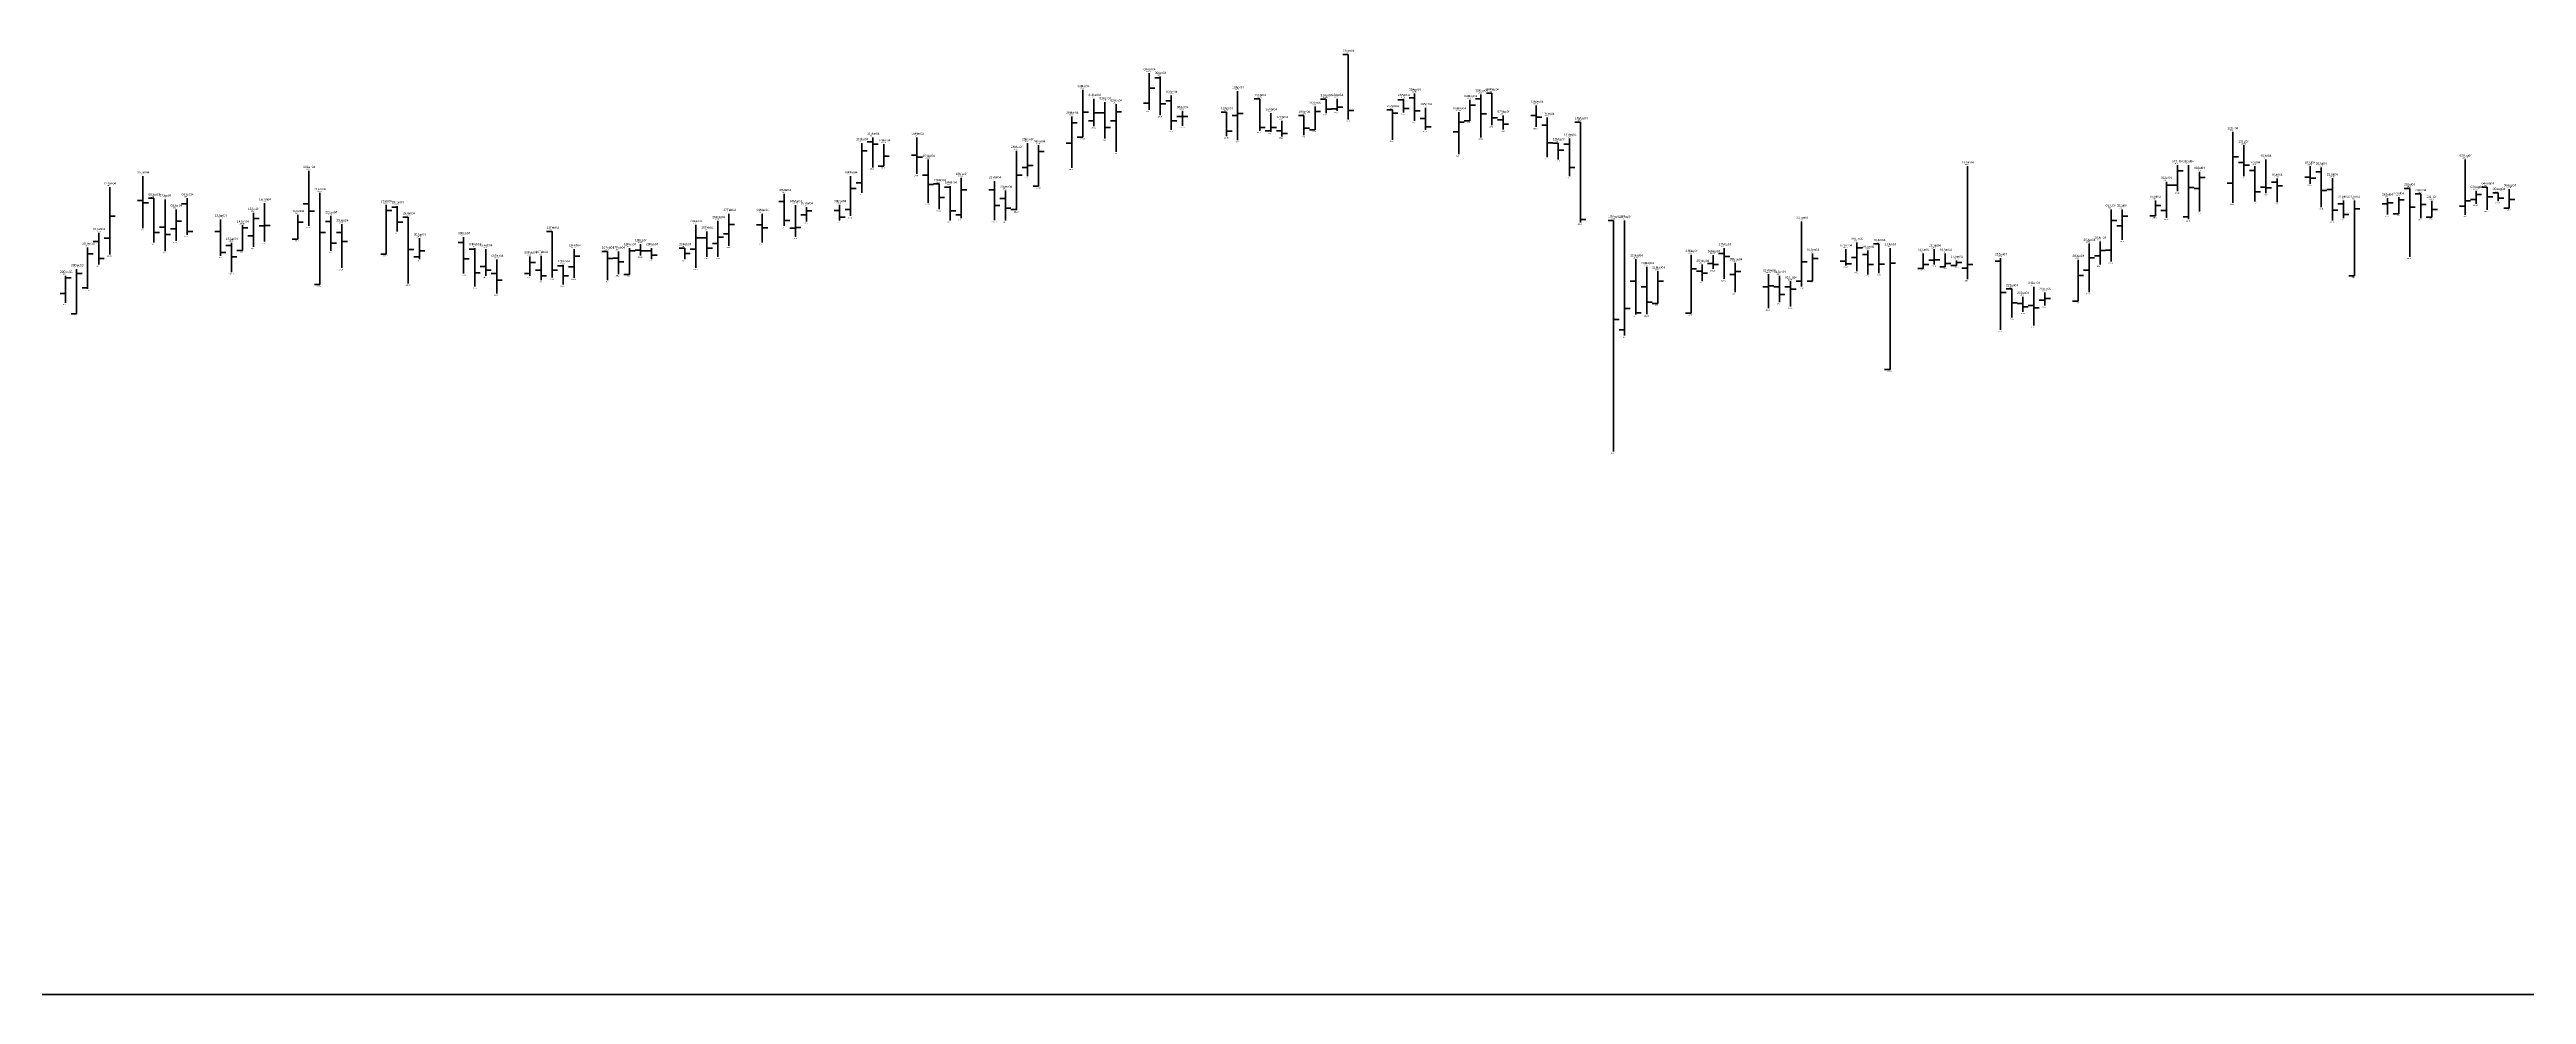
# Model space of a CAD drawing. Header units: inches. Extents: x 0 to 30000, y -20 to 2443.
# Drawn here: x 10809.6 to 11033.6, y 0 to 85.5 of the extents above; entities that cross this region are included whole.
import ezdxf

# ---------------------------------------------------------------- set-up
doc = ezdxf.new("R2010")
doc.units = ezdxf.units.IN
doc.header["$MEASUREMENT"] = 0
for name, color, linetype in [('axis', 7, 'Continuous'), ('DATE', 7, 'Continuous'), ('Graph', 7, 'Continuous'), ('Rate', 7, 'Continuous')]:
    doc.layers.add(name, color=color, linetype=linetype)
doc.styles.get("Standard").update_dxf_attribs({"font": 'arial.ttf'})

msp = doc.modelspace()

# ---------------------------------------------------------------- linework, layer by layer
at = {"layer": 'axis', "color": 7, "lineweight": 35}
msp.add_line((0, 0), (30000, 0), dxfattribs=at)
at = {"layer": 'Graph', "color": 3, "lineweight": 35}
for p, q in [((10909, 83.31), (10909, 80)), ((10903, 81.8), (10903, 77.52)), ((10904, 81), (10904, 78.51)), ((10909, 81.97), (10909.5, 81.97)), ((10917, 81.7), (10917, 77.25)), ((10926, 81), (10926, 79.9)), ((10938, 80.9), (10938, 79)), ((10902, 79.4), (10902, 74.75)), ((10902, 78.83), (10902.5, 78.83)), ((10903, 79.8), (10903.5, 79.8)), ((10904, 79), (10903.5, 79)), ((10904, 79.715), (10904.5, 79.715)), ((10906, 79), (10905.5, 79)), ((10906, 80.5), (10906, 76.2)), ((10906, 79.825), (10906.5, 79.825)), ((10909, 80.595), (10908.5, 80.595)), ((10917, 79.5), (10916.5, 79.5)), ((10917, 79.67), (10917.5, 79.67)), ((10920, 79.7), (10920, 78)), ((10924, 80.3), (10924, 78.2)), ((10924, 79.84), (10924.5, 79.84)), ((10926, 80.1), (10925.5, 80.1)), ((10926, 80.23), (10926.5, 80.23)), ((10937, 79.79), (10937, 76)), ((10937, 78.9), (10937.5, 78.9)), ((10938, 79), (10937.5, 79)), ((10938, 80.415), (10938.5, 80.415)), ((10883, 77), (10883, 72.5)), ((10883, 76.285), (10883.5, 76.285)), ((10885, 76.89), (10885, 74.9)), ((10897, 76.3), (10897, 70.915)), ((10898, 77), (10898, 74)), ((10899, 76.8), (10899, 73.11)), ((10899, 76.245), (10899.5, 76.245)), ((10902, 76.99), (10901.5, 76.99)), ((10903, 77.52), (10902.5, 77.52)), ((10920, 78.105), (10919.5, 78.105)), ((10920, 78.39), (10920.5, 78.39)), ((10924, 78.2), (10923.5, 78.2)), ((10937, 78), (10936.5, 78)), ((11007, 78), (11007, 71.6)), ((10882, 74), (10882, 70.4)), ((10885, 74.9), (10884.5, 74.9)), ((10885, 75.8), (10885.5, 75.8)), ((10897, 74.09), (10897.5, 74.09)), ((10898, 74.8), (10897.5, 74.8)), ((10898, 74.965), (10898.5, 74.965)), ((10983, 74.9), (10983, 64.7)), ((11002, 75), (11002, 72.63)), ((11002, 74.47), (11002.5, 74.47)), ((11003, 75), (11003, 70.1)), ((11004, 74.4), (11004, 70.81)), ((11007, 75.745), (11007.5, 75.745)), ((11028, 75.52), (11028, 70.51)), ((10815, 73), (10815, 66.93)), ((10834, 72.49), (10834, 64.2)), ((10882, 72.875), (10882.5, 72.875)), ((10883, 73.4), (10882.5, 73.4)), ((10892, 73.865), (10892, 70.2)), ((10892, 72.765), (10892.5, 72.765)), ((10899, 73.11), (10898.5, 73.11)), ((11000, 71.8), (11000, 70.4)), ((11001, 73.5), (11001, 70.23)), ((11001, 73.185), (11001.5, 73.185)), ((11002, 73.2), (11001.5, 73.2)), ((11003, 72.99), (11003.5, 72.99)), ((11004, 72.9), (11003.5, 72.9)), ((11004, 73.875), (11004.5, 73.875)), ((11007, 73.375), (11006.5, 73.375)), ((11018, 71.8), (11018, 65)), ((11021, 72), (11021, 70.55)), ((11022, 72.1), (11022, 70.6)), ((11022, 71.865), (11022.5, 71.865)), ((11025, 71.78), (11025, 70.3)), ((11028, 71.76), (11028.5, 71.76)), ((11029, 71.88), (11028.5, 71.88)), ((11029, 72.685), (11029, 71.51)), ((11029, 72.355), (11029.5, 72.355)), ((11032, 72.84), (11032, 71.1)), ((11032, 71.895), (11032.5, 71.895)), ((10815, 70.38), (10815.5, 70.38)), ((10821, 71), (10821, 68.15)), ((10821, 69.945), (10821.5, 69.945)), ((10827, 69.56), (10827, 67.285)), ((10828, 70.7), (10828, 67.6)), ((10828, 70.175), (10828.5, 70.175)), ((10829, 69.5), (10828.5, 69.5)), ((10829, 71.56), (10829, 68.1)), ((10829, 69.55), (10829.5, 69.55)), ((10832, 70.5), (10832, 68.3)), ((10832, 69.855), (10832.5, 69.855)), ((10840, 71.4), (10840, 66.95)), ((10840, 70.885), (10840.5, 70.885)), ((10868, 69.6), (10868, 65.715)), ((10870, 69.95), (10870, 66.71)), ((10871, 70.6), (10871, 67.7)), ((10871, 69.635), (10871.5, 69.635)), ((10877, 71.39), (10877, 68.505)), ((10878, 70.49), (10877.5, 70.49)), ((10878, 71.2), (10878, 69.9)), ((10878, 70.865), (10878.5, 70.865)), ((10882, 70.99), (10881.5, 70.99)), ((10892, 70.5), (10891.5, 70.5)), ((10897, 70.98), (10896.5, 70.98)), ((10952, 70), (10952, 59.6)), ((10968, 69.9), (10968, 64.02)), ((10996, 71), (10996, 66.275)), ((10996, 69.985), (10996.5, 69.985)), ((10997, 69.5), (10996.5, 69.5)), ((10997, 71), (10997, 68.24)), ((10997, 70.375), (10997.5, 70.375)), ((11000, 70.4), (10999.5, 70.4)), ((11000, 71.355), (11000.5, 71.355)), ((11001, 70.9), (11000.5, 70.9)), ((11003, 70.31), (11002.5, 70.31)), ((11018, 71.055), (11018.5, 71.055)), ((11021, 71.49), (11020.5, 71.49)), ((11021, 71.575), (11021.5, 71.575)), ((11022, 70.6), (11021.5, 70.6)), ((11025, 70.3), (11024.5, 70.3)), ((11025, 70.995), (11025.5, 70.995)), ((11028, 71.3), (11027.5, 71.3)), ((11032, 71.1), (11031.5, 71.1)), ((10813, 67.55), (10813, 63.81)), ((10815, 68.4), (10814.5, 68.4)), ((10821, 69.25), (10820.5, 69.25)), ((10827, 67.285), (10826.5, 67.285)), ((10827, 69.32), (10827.5, 69.32)), ((10828, 68.61), (10827.5, 68.61)), ((10832, 68.3), (10831.5, 68.3)), ((10834, 68.905), (10834.5, 68.905)), ((10843, 68.38), (10843, 66.5)), ((10843, 67.245), (10843.5, 67.245)), ((10857, 67.4), (10857, 64.82)), ((10862, 67.5), (10862, 65.1)), ((10862, 67.25), (10862.5, 67.25)), ((10868, 67.4), (10867.5, 67.4)), ((10868, 68.43), (10868.5, 68.43)), ((10870, 67.9), (10869.5, 67.9)), ((10870, 68.5), (10870.5, 68.5)), ((10871, 68.8), (10870.5, 68.8)), ((10877, 69.31), (10876.5, 69.31)), ((10877, 69.35), (10877.5, 69.35)), ((10973, 68), (10973, 65.4)), ((10973, 67.52), (10973.5, 67.52)), ((10976, 67.5), (10976, 56.53)), ((10980, 67.39), (10980, 66.005)), ((10994, 67.9), (10994, 63.51)), ((10995, 68.1), (10995, 66)), ((10995, 67.29), (10995.5, 67.29)), ((10996, 67.3), (10995.5, 67.3)), ((10811, 65), (10811, 62.55)), ((10812, 65.6), (10812, 61.55)), ((10812, 65.185), (10812.5, 65.185)), ((10813, 66.975), (10813.5, 66.975)), ((10840, 66.95), (10839.5, 66.95)), ((10843, 66.7), (10842.5, 66.7)), ((10853, 65.2), (10852.5, 65.2)), ((10853, 66.75), (10853, 65)), ((10853, 66.185), (10853.5, 66.185)), ((10857, 65.8), (10856.5, 65.8)), ((10857, 66.78), (10857.5, 66.78)), ((10862, 65.1), (10861.5, 65.1)), ((10955, 65.4), (10955, 62.5)), ((10958, 66.9), (10958, 61.6)), ((10958, 65.62), (10958.5, 65.62)), ((10962, 65.115), (10961.5, 65.115)), ((10962, 66.15), (10962, 63.5)), ((10962, 65.395), (10962.5, 65.395)), ((10965, 65.14), (10965, 62.05)), ((10968, 66.265), (10968.5, 66.265)), ((10969, 67), (10969, 64.5)), ((10969, 66.565), (10969.5, 66.565)), ((10973, 66.66), (10972.5, 66.66)), ((10976, 66.145), (10976.5, 66.145)), ((10979, 65.645), (10978.5, 65.645)), ((10979, 67), (10979, 65.645)), ((10979, 66.015), (10979.5, 66.015)), ((10980, 66.4), (10979.5, 66.4)), ((10980, 66.43), (10980.5, 66.43)), ((10981, 65.805), (10980.5, 65.805)), ((10981, 67), (10981, 65.805)), ((10981, 66.1), (10981.5, 66.1)), ((10982, 65.915), (10981.5, 65.915)), ((10982, 66.375), (10982, 65.915)), ((10982, 66.18), (10982.5, 66.18)), ((10983, 65.68), (10982.5, 65.68)), ((10983, 66.025), (10983.5, 66.025)), ((10993, 66.45), (10993, 62.7)), ((10993, 65.01), (10993.5, 65.01)), ((10994, 65.5), (10993.5, 65.5)), ((10994, 66.625), (10994.5, 66.625)), ((10995, 66.8), (10994.5, 66.8)), ((11018, 65), (11017.5, 65)), ((10811, 63.38), (10810.5, 63.38)), ((10811, 64.82), (10811.5, 64.82)), ((10813, 63.9), (10812.5, 63.9)), ((10834, 64.2), (10833.5, 64.2)), ((10955, 64.515), (10955.5, 64.515)), ((10965, 64), (10964.5, 64)), ((10965, 64.075), (10965.5, 64.075)), ((10968, 64.5), (10967.5, 64.5)), ((10969, 64.5), (10968.5, 64.5)), ((10990, 62.8), (10989.5, 62.8)), ((10990, 63.48), (10990, 62.3)), ((10990, 62.925), (10990.5, 62.925)), ((10812, 61.55), (10811.5, 61.55)), ((10952, 62.02), (10952.5, 62.02)), ((10955, 62.5), (10954.5, 62.5)), ((10958, 61.6), (10957.5, 61.6)), ((10993, 62.7), (10992.5, 62.7)), ((10952, 60.1), (10951.5, 60.1)), ((10976, 56.53), (10975.5, 56.53))]:
    msp.add_line(p, q, dxfattribs=at)
at = {"layer": 'Graph', "color": 1, "lineweight": 35}
for p, q in [((10910, 82.9), (10909.5, 82.9)), ((10910, 83), (10910, 79.53)), ((10927, 85), (10926.5, 85)), ((10927, 85), (10927, 79.13)), ((10905, 80.7), (10905, 77.4)), ((10911, 80.8), (10910.5, 80.8)), ((10911, 81.295), (10911, 78.2)), ((10919, 80.99), (10918.5, 80.99)), ((10919, 80.99), (10919, 78.1)), ((10925, 80.975), (10924.5, 80.975)), ((10925, 80.975), (10925, 79.7)), ((10932, 80.9), (10931.5, 80.9)), ((10932, 80.995), (10932, 79.75)), ((10933, 81.09), (10932.5, 81.09)), ((10933, 81.49), (10933, 79)), ((10939, 81), (10938.5, 81)), ((10939, 81.4), (10939, 77.51)), ((10940, 81.5), (10939.5, 81.5)), ((10940, 81.5), (10940, 78.6)), ((10905, 79.715), (10904.5, 79.715)), ((10910, 80.535), (10910.5, 80.535)), ((10911, 79), (10911.5, 79)), ((10912, 79.4), (10911.5, 79.4)), ((10912, 79.9), (10912, 78.545)), ((10912, 79.395), (10912.5, 79.395)), ((10916, 79.78), (10915.5, 79.78)), ((10916, 79.8), (10916, 77.63)), ((10921, 79), (10921, 77.6)), ((10923, 79.49), (10922.5, 79.49)), ((10923, 79.49), (10923, 77.7)), ((10925, 80.065), (10925.5, 80.065)), ((10927, 79.955), (10927.5, 79.955)), ((10931, 80), (10930.5, 80)), ((10931, 80), (10931, 77.3)), ((10931, 79.71), (10931.5, 79.71)), ((10932, 80.11), (10932.5, 80.11)), ((10933, 79.92), (10933.5, 79.92)), ((10934, 79.21), (10933.5, 79.21)), ((10934, 80.18), (10934, 78.2)), ((10934, 78.46), (10934.5, 78.46)), ((10939, 79.63), (10939.5, 79.63)), ((10940, 79.29), (10940.5, 79.29)), ((10941, 79.1), (10940.5, 79.1)), ((10941, 79.5), (10941, 78.215)), ((10941, 78.71), (10941.5, 78.71)), ((10944, 79.5), (10943.5, 79.5)), ((10944, 80.39), (10944, 78.45)), ((10944, 79.33), (10944.5, 79.33)), ((10945, 78.6), (10944.5, 78.6)), ((10945, 79.3), (10945, 75.72)), ((10948, 78.9), (10947.5, 78.9)), ((10948, 78.9), (10948, 69.8)), ((10884, 77.1), (10883.5, 77.1)), ((10884, 77.5), (10884, 74.8)), ((10884, 76.885), (10884.5, 76.885)), ((10888, 77.5), (10888, 74.2)), ((10905, 78.4), (10905.5, 78.4)), ((10916, 78.06), (10916.5, 78.06)), ((10919, 78.395), (10919.5, 78.395)), ((10921, 78.1), (10920.5, 78.1)), ((10921, 77.87), (10921.5, 77.87)), ((10923, 78.355), (10923.5, 78.355)), ((10945, 77.005), (10945.5, 77.005)), ((10946, 77), (10945.5, 77)), ((10946, 77), (10946, 75.505)), ((10946, 76.345), (10946.5, 76.345)), ((10947, 76.9), (10946.5, 76.9)), ((10947, 77.4), (10947, 74)), ((11008, 76.79), (11008, 74)), ((10818, 74), (10818, 69.3)), ((10833, 74.49), (10833, 69.505)), ((10888, 75.9), (10887.5, 75.9)), ((10888, 75.73), (10888.5, 75.73)), ((10889, 74.1), (10888.5, 74.1)), ((10889, 75.495), (10889, 71.605)), ((10947, 74.775), (10947.5, 74.775)), ((11008, 75.245), (11007.5, 75.245)), ((11008, 75.01), (11008.5, 75.01)), ((11009, 74.52), (11008.5, 74.52)), ((11009, 74.9), (11009, 71.71)), ((11010, 75.5), (11010, 72.47)), ((11014, 74.895), (11014, 73.32)), ((11015, 74.4), (11014.5, 74.4)), ((11015, 74.795), (11015, 71.21)), ((10818, 71.8), (10817.5, 71.8)), ((10819, 72), (10818.5, 72)), ((10819, 72), (10819, 68)), ((10820, 71.9), (10820, 67.22)), ((10822, 72), (10822, 68.7)), ((10876, 71.7), (10875.5, 71.7)), ((10876, 72.4), (10876, 69.5)), ((10889, 73.255), (10889.5, 73.255)), ((10890, 73.3), (10889.5, 73.3)), ((10890, 73.3), (10890, 71.025)), ((10890, 72.07), (10890.5, 72.07)), ((10891, 73), (10890.5, 73)), ((10891, 73.1), (10891, 70)), ((10895, 72.765), (10894.5, 72.765)), ((10895, 73.55), (10895, 70.025)), ((10896, 71.995), (10895.5, 71.995)), ((10896, 72.7), (10896, 70)), ((11009, 72.59), (11009.5, 72.59)), ((11010, 73), (11009.5, 73)), ((11010, 72.955), (11010.5, 72.955)), ((11011, 73.455), (11010.5, 73.455)), ((11011, 73.79), (11011, 71.65)), ((11011, 73.115), (11011.5, 73.115)), ((11014, 73.9), (11013.5, 73.9)), ((11014, 73.835), (11014.5, 73.835)), ((11015, 72.705), (11015.5, 72.705)), ((11016, 72.8), (11015.5, 72.8)), ((11016, 73.81), (11016, 69.98)), ((11017, 71.8), (11017, 70.205)), ((11023, 72.9), (11022.5, 72.9)), ((11023, 72.9), (11023, 66.7)), ((11024, 72.4), (11023.5, 72.4)), ((11024, 72.4), (11024, 70.205)), ((11030, 73), (11029.5, 73)), ((11030, 73), (11030, 70.95)), ((11030, 72.135), (11030.5, 72.135)), ((11031, 72.49), (11030.5, 72.49)), ((11031, 72.5), (11031, 71.745)), ((11031, 72.01), (11031.5, 72.01)), ((10818, 71.575), (10818.5, 71.575)), ((10822, 71.5), (10821.5, 71.5)), ((10825, 70.09), (10825, 66.805)), ((10833, 71.5), (10832.5, 71.5)), ((10833, 70.84), (10833.5, 70.84)), ((10835, 69.9), (10834.5, 69.9)), ((10835, 70.4), (10835, 67.25)), ((10836, 69.65), (10836, 65.7)), ((10841, 71.2), (10840.5, 71.2)), ((10841, 71.3), (10841, 69)), ((10841, 69.835), (10841.5, 69.835)), ((10842, 70.295), (10841.5, 70.295)), ((10842, 70.295), (10842, 64.31)), ((10874, 69.6), (10873.5, 69.6)), ((10874, 70.6), (10874, 68)), ((10876, 70), (10876.5, 70)), ((10881, 70.9), (10880.5, 70.9)), ((10881, 71.4), (10881, 70)), ((10881, 70.295), (10881.5, 70.295)), ((10891, 70.88), (10891.5, 70.88)), ((10895, 71.34), (10895.5, 71.34)), ((10896, 71.105), (10896.5, 71.105)), ((10948, 70.08), (10948.5, 70.08)), ((10951, 69.995), (10950.5, 69.995)), ((10951, 69.995), (10951, 49.1)), ((11016, 70.915), (11016.5, 70.915)), ((11017, 71.5), (11016.5, 71.5)), ((11017, 70.54), (11017.5, 70.54)), ((11023, 71.21), (11023.5, 71.21)), ((11024, 71.44), (11024.5, 71.44)), ((10814, 68.09), (10813.5, 68.09)), ((10814, 68.875), (10814, 66)), ((10819, 68.915), (10819.5, 68.915)), ((10820, 69.4), (10819.5, 69.4)), ((10820, 68.715), (10820.5, 68.715)), ((10822, 69), (10822.5, 69)), ((10825, 69), (10824.5, 69)), ((10826, 67.72), (10825.5, 67.72)), ((10826, 67.985), (10826, 65.32)), ((10835, 67.955), (10835.5, 67.955)), ((10836, 68.9), (10835.5, 68.9)), ((10836, 68.095), (10836.5, 68.095)), ((10842, 67.37), (10842.5, 67.37)), ((10847, 68), (10846.5, 68)), ((10847, 68.5), (10847, 65.205)), ((10848, 67.4), (10847.5, 67.4)), ((10848, 67.5), (10848, 64.025)), ((10849, 67.4), (10849, 65)), ((10855, 69), (10854.5, 69)), ((10855, 69), (10855, 64.83)), ((10863, 67.3), (10862.5, 67.3)), ((10863, 67.865), (10863, 66.84)), ((10863, 67.24), (10863.5, 67.24)), ((10864, 67.24), (10863.5, 67.24)), ((10864, 67.5), (10864, 66.5)), ((10867, 67.49), (10866.5, 67.49)), ((10867, 67.5), (10867, 66.5)), ((10869, 68.43), (10868.5, 68.43)), ((10869, 69), (10869, 66.715)), ((10869, 67.485), (10869.5, 67.485)), ((10874, 69.315), (10874.5, 69.315)), ((10961, 67.5), (10961, 64.705)), ((10972, 67.395), (10972, 65.915)), ((10974, 67.275), (10974, 65.1)), ((10975, 67.88), (10974.5, 67.88)), ((10975, 67.88), (10975, 65.23)), ((10814, 66.555), (10814.5, 66.555)), ((10825, 67.095), (10825.5, 67.095)), ((10826, 66.705), (10826.5, 66.705)), ((10847, 66.53), (10847.5, 66.53)), ((10848, 65.245), (10848.5, 65.245)), ((10849, 65.84), (10848.5, 65.84)), ((10849, 65.49), (10849.5, 65.49)), ((10850, 65.2), (10849.5, 65.2)), ((10850, 66.47), (10850, 63.4)), ((10854, 65.5), (10853.5, 65.5)), ((10854, 66.8), (10854, 64.6)), ((10854, 64.98), (10854.5, 64.98)), ((10855, 65.495), (10855.5, 65.495)), ((10856, 65.9), (10855.5, 65.9)), ((10856, 65.975), (10856, 64.2)), ((10856, 64.985), (10856.5, 64.985)), ((10860, 67.2), (10859.5, 67.2)), ((10860, 67.2), (10860, 64.6)), ((10860, 66.55), (10860.5, 66.55)), ((10861, 66.6), (10860.5, 66.6)), ((10861, 67.2), (10861, 65.15)), ((10861, 66.255), (10861.5, 66.255)), ((10864, 66.845), (10864.5, 66.845)), ((10867, 67.015), (10867.5, 67.015)), ((10953, 66.485), (10953, 61.5)), ((10954, 65.8), (10954, 61.51)), ((10959, 65.4), (10958.5, 65.4)), ((10959, 66), (10959, 64.5)), ((10959, 65.22), (10959.5, 65.22)), ((10960, 66.1), (10959.5, 66.1)), ((10960, 66.87), (10960, 65.61)), ((10960, 66.02), (10960.5, 66.02)), ((10961, 67), (10960.5, 67)), ((10961, 66.74), (10961.5, 66.74)), ((10966, 65), (10966, 62.6)), ((10972, 66.3), (10971.5, 66.3)), ((10972, 66.065), (10972.5, 66.065)), ((10974, 66.92), (10973.5, 66.92)), ((10974, 66.02), (10974.5, 66.02)), ((10975, 66.03), (10975.5, 66.03)), ((10986, 66.3), (10985.5, 66.3)), ((10986, 66.6), (10986, 60.1)), ((10850, 64.595), (10850.5, 64.595)), ((10953, 64.5), (10952.5, 64.5)), ((10954, 64), (10953.5, 64)), ((10966, 64), (10965.5, 64)), ((10966, 63.31), (10966.5, 63.31)), ((10967, 64), (10966.5, 64)), ((10967, 64.495), (10967, 62.21)), ((10967, 63.79), (10967.5, 63.79)), ((10986, 63.49), (10986.5, 63.49)), ((10987, 63.8), (10986.5, 63.8)), ((10987, 63.8), (10987, 61.225)), ((10988, 63.1), (10988, 61.725)), ((10989, 64), (10989, 60.5)), ((10951, 61.03), (10951.5, 61.03)), ((10953, 61.645), (10953.5, 61.645)), ((10954, 62.595), (10954.5, 62.595)), ((10987, 62.55), (10987.5, 62.55)), ((10988, 62.5), (10987.5, 62.5)), ((10988, 62.19), (10988.5, 62.19)), ((10989, 62.3), (10988.5, 62.3)), ((10989, 62.08), (10989.5, 62.08))]:
    msp.add_line(p, q, dxfattribs=at)

# ---------------------------------------------------------------- texts
at = {"layer": 'DATE'}
for s, p in [('23Apr04', (10926.5, 85.25)), ('05Apr04', (10908.5, 83.56)), ('06Apr04', (10909.5, 83.25)), ('30Mar04', (10902.5, 82.05)), ('31Mar04', (10903.5, 81.25)), ('01Apr04', (10904.5, 80.95)), ('02Apr04', (10905.5, 80.75)), ('07Apr04', (10910.5, 81.545)), ('13Apr04', (10916.5, 81.95)), ('15Apr04', (10918.5, 81.24)), ('20Apr04', (10923.5, 80.55)), ('21Apr04', (10924.5, 81.225)), ('22Apr04', (10925.5, 81.25)), ('28Apr04', (10931.5, 81.245)), ('29Apr04', (10932.5, 81.74)), ('04May04', (10937.5, 81.15)), ('05May04', (10938.5, 81.65)), ('06May04', (10939.5, 81.75)), ('10May04', (10943.5, 80.64)), ('29Mar04', (10901.5, 79.65)), ('08Apr04', (10911.5, 80.15)), ('12Apr04', (10915.5, 80.05)), ('16Apr04', (10919.5, 79.95)), ('17Apr04', (10920.5, 79.25)), ('19Apr04', (10922.5, 79.74)), ('27Apr04', (10930.5, 80.25)), ('30Apr04', (10933.5, 80.43)), ('03May04', (10936.5, 80.04)), ('07May04', (10940.5, 79.75)), ('11May04', (10944.5, 79.55)), ('14May04', (10947.5, 79.15)), ('12Jul04', (11006.5, 78.25)), ('10Mar04', (10882.5, 77.25)), ('11Mar04', (10883.5, 77.75)), ('12Mar04', (10884.5, 77.14)), ('15Mar04', (10887.5, 77.75)), ('24Mar04', (10896.5, 76.55)), ('25Mar04', (10897.5, 77.25)), ('26Mar04', (10898.5, 77.05)), ('12May04', (10945.5, 77.25)), ('13May04', (10946.5, 77.65)), ('13Jul04', (11007.5, 77.04)), ('05Jan04', (10817.5, 74.25)), ('20Jan04', (10832.5, 74.74)), ('09Mar04', (10881.5, 74.25)), ('16Mar04', (10888.5, 75.745)), ('19Mar04', (10891.5, 74.115)), ('22Mar04', (10894.5, 73.8)), ('18Jun04', (10982.5, 75.15)), ('06Jul04', (11000.5, 73.75)), ('07Jul04', (11001.5, 75.25)), ('08Jul04', (11002.5, 75.25)), ('09Jul04', (11003.5, 74.65)), ('14Jul04', (11008.5, 75.15)), ('15Jul04', (11009.5, 75.75)), ('16Jul04', (11010.5, 74.04)), ('19Jul04', (11013.5, 75.145)), ('20Jul04', (11014.5, 75.045)), ('21Jul04', (11015.5, 74.06)), ('02Aug04', (11027.5, 75.77)), ('02Jan04', (10814.5, 73.25)), ('06Jan04', (10818.5, 72.25)), ('07Jan04', (10819.5, 72.15)), ('09Jan04', (10821.5, 72.25)), ('16Jan04', (10828.5, 71.81)), ('21Jan04', (10833.5, 72.74)), ('27Jan04', (10839.5, 71.65)), ('28Jan04', (10840.5, 71.55)), ('03Mar04', (10875.5, 72.65)), ('04Mar04', (10876.5, 71.64)), ('08Mar04', (10880.5, 71.65)), ('17Mar04', (10889.5, 73.55)), ('18Mar04', (10890.5, 73.35)), ('23Mar04', (10895.5, 72.95)), ('05Jul04', (10999.5, 72.05)), ('22Jul04', (11016.5, 72.05)), ('23Jul04', (11017.5, 72.05)), ('26Jul04', (11020.5, 72.25)), ('27Jul04', (11021.5, 72.35)), ('28Jul04', (11022.5, 73.15)), ('29Jul04', (11023.5, 72.65)), ('30Jul04', (11024.5, 72.03)), ('03Aug04', (11028.5, 72.935)), ('04Aug04', (11029.5, 73.25)), ('05Aug04', (11030.5, 72.75)), ('06Aug04', (11031.5, 73.09)), ('08Jan04', (10820.5, 71.25)), ('12Jan04', (10824.5, 70.34)), ('14Jan04', (10826.5, 69.81)), ('15Jan04', (10827.5, 70.95)), ('19Jan04', (10831.5, 70.75)), ('22Jan04', (10834.5, 70.65)), ('23Jan04', (10835.5, 69.9)), ('29Jan04', (10841.5, 70.545)), ('11Feb04', (10854.5, 69.25)), ('24Feb04', (10867.5, 69.85)), ('25Feb04', (10868.5, 69.25)), ('26Feb04', (10869.5, 70.2)), ('27Feb04', (10870.5, 70.85)), ('01Mar04', (10873.5, 70.85)), ('05Mar04', (10877.5, 71.45)), ('17May04', (10950.5, 70.245)), ('18May04', (10951.5, 70.25)), ('03Jun04', (10967.5, 70.15)), ('01Jul04', (10995.5, 71.25)), ('02Jul04', (10996.5, 71.25)), ('31Dec03', (10812.5, 67.8)), ('01Jan04', (10813.5, 69.125)), ('13Jan04', (10825.5, 68.235)), ('30Jan04', (10842.5, 68.63)), ('03Feb04', (10846.5, 68.75)), ('04Feb04', (10847.5, 67.75)), ('05Feb04', (10848.5, 67.65)), ('09Feb04', (10852.5, 67)), ('10Feb04', (10853.5, 67.05)), ('13Feb04', (10856.5, 67.65)), ('16Feb04', (10859.5, 67.45)), ('17Feb04', (10860.5, 67.45)), ('18Feb04', (10861.5, 67.75)), ('19Feb04', (10862.5, 68.115)), ('20Feb04', (10863.5, 67.75)), ('23Feb04', (10866.5, 67.75)), ('24May04', (10957.5, 67.15)), ('26May04', (10959.5, 67.12)), ('27May04', (10960.5, 67.75)), ('04Jun04', (10968.5, 67.25)), ('07Jun04', (10971.5, 67.645)), ('08Jun04', (10972.5, 68.25)), ('09Jun04', (10973.5, 67.525)), ('10Jun04', (10974.5, 68.13)), ('11Jun04', (10975.5, 67.75)), ('14Jun04', (10978.5, 67.25)), ('15Jun04', (10979.5, 67.64)), ('16Jun04', (10980.5, 67.25)), ('29Jun04', (10993.5, 68.15)), ('30Jun04', (10994.5, 68.35)), ('29Dec03', (10810.5, 65.25)), ('30Dec03', (10811.5, 65.85)), ('06Feb04', (10849.5, 66.72)), ('12Feb04', (10855.5, 66.225)), ('19May04', (10952.5, 66.735)), ('20May04', (10953.5, 66.05)), ('21May04', (10954.5, 65.65)), ('25May04', (10958.5, 66.25)), ('28May04', (10961.5, 66.4)), ('31May04', (10964.5, 65.39)), ('01Jun04', (10965.5, 65.25)), ('17Jun04', (10981.5, 66.625)), ('21Jun04', (10985.5, 66.85)), ('28Jun04', (10992.5, 66.7)), ('02Jun04', (10966.5, 64.745)), ('22Jun04', (10986.5, 64.05)), ('23Jun04', (10987.5, 63.35)), ('24Jun04', (10988.5, 64.25)), ('25Jun04', (10989.5, 63.73))]:
    msp.add_text(s, height=0.2, dxfattribs=at).set_placement(p)
at = {"layer": 'Rate'}
for s, p in [('170', (10926.75, 85.1)), ('166.62', (10908.75, 83.41)), ('166', (10909.75, 83.1)), ('163.6', (10902.75, 81.9)), ('162', (10903.75, 81.1)), ('161.4', (10904.75, 80.8)), ('161', (10905.75, 80.6)), ('162.59', (10910.75, 81.395)), ('163.4', (10916.75, 81.8)), ('161.98', (10918.75, 81.09)), ('161.95', (10924.75, 81.075)), ('162', (10925.75, 81.1)), ('161.99', (10931.75, 81.095)), ('162.98', (10932.75, 81.59)), ('161.8', (10937.75, 81)), ('162.8', (10938.75, 81.5)), ('163', (10939.75, 81.6)), ('158.8', (10901.75, 79.5)), ('157.02', (10903.75, 78.31)), ('160', (10908.75, 79.8)), ('159.06', (10909.75, 79.33)), ('159.8', (10911.75, 80)), ('157.09', (10911.75, 78.345)), ('159.6', (10915.75, 79.9)), ('159.4', (10919.75, 79.8)), ('158', (10920.75, 79.1)), ('158.98', (10922.75, 79.59)), ('160.6', (10923.75, 80.4)), ('159.4', (10924.75, 79.5)), ('159.8', (10925.75, 79.7)), ('158.26', (10926.75, 78.93)), ('160', (10930.75, 80.1)), ('159.5', (10931.75, 79.55)), ('158', (10932.75, 78.8)), ('160.36', (10933.75, 80.28)), ('159.58', (10936.75, 79.89)), ('158', (10937.75, 78.8)), ('157.2', (10939.75, 78.4)), ('159', (10940.75, 79.6)), ('160.78', (10943.75, 80.49)), ('158.6', (10944.75, 79.4)), ('157.8', (10947.75, 79)), ('154', (10882.75, 77.1)), ('155', (10883.75, 77.6)), ('153.78', (10884.75, 76.99)), ('155', (10887.75, 77.6)), ('152.6', (10896.75, 76.4)), ('154', (10897.75, 77.1)), ('153.6', (10898.75, 76.9)), ('155.04', (10902.75, 77.32)), ('154.8', (10904.75, 77.2)), ('156.4', (10910.75, 78)), ('155.26', (10915.75, 77.43)), ('154.5', (10916.75, 77.05)), ('156.2', (10918.75, 77.9)), ('156', (10919.75, 77.8)), ('155.2', (10920.75, 77.4)), ('155.4', (10922.75, 77.5)), ('156.4', (10923.75, 78)), ('154.6', (10930.75, 77.1)), ('156.4', (10933.75, 78)), ('155.02', (10938.75, 77.31)), ('156.43', (10940.75, 78.015)), ('156.9', (10943.75, 78.25)), ('154', (10945.75, 77.1)), ('154.8', (10946.75, 77.5)), ('156', (11006.75, 78.1)), ('153.58', (11007.75, 76.89)), ('148', (10817.75, 74.1)), ('148.98', (10832.75, 74.59)), ('148', (10881.75, 74.1)), ('149.6', (10883.75, 74.6)), ('149.8', (10884.75, 74.7)), ('148.4', (10887.75, 74)), ('150.99', (10888.75, 75.595)), ('147.73', (10891.75, 73.965)), ('149.5', (10901.75, 74.55)), ('152.4', (10905.75, 76)), ('152', (10936.75, 75.8)), ('151.44', (10944.75, 75.52)), ('151.01', (10945.75, 75.305)), ('149.8', (10982.75, 75)), ('150', (11001.75, 75.1)), ('150', (11002.75, 75.1)), ('148.8', (11003.75, 74.5)), ('149.8', (11008.75, 75)), ('151', (11009.75, 75.6)), ('147.58', (11010.75, 73.89)), ('149.79', (11013.75, 74.995)), ('149.59', (11014.75, 74.895)), ('147.62', (11015.75, 73.91)), ('151.04', (11027.75, 75.62)), ('146', (10814.75, 73.1)), ('144', (10818.75, 72.1)), ('143.8', (10819.75, 72)), ('144', (10821.75, 72.1)), ('143.12', (10828.75, 71.66)), ('144.98', (10833.75, 72.59)), ('144.8', (10875.75, 72.5)), ('145', (10882.75, 72.3)), ('146.6', (10889.75, 73.4)), ('146.2', (10890.75, 73.2)), ('147.1', (10894.75, 73.65)), ('145.4', (10895.75, 72.8)), ('148', (10897.75, 73.8)), ('146.22', (10898.75, 72.91)), ('148', (10946.75, 73.8)), ('143.6', (10999.75, 71.9)), ('147', (11000.75, 73.6)), ('145.26', (11001.75, 72.43)), ('148', (11007.75, 73.8)), ('144.94', (11009.75, 72.27)), ('146.64', (11013.75, 73.12)), ('143.6', (11016.75, 71.9)), ('143.6', (11017.75, 71.9)), ('144', (11020.75, 72.1)), ('144.2', (11021.75, 72.2)), ('145.8', (11022.75, 73)), ('144.8', (11023.75, 72.5)), ('143.56', (11024.75, 71.88)), ('145.37', (11028.75, 72.785)), ('146', (11029.75, 73.1)), ('145', (11030.75, 72.6)), ('145.68', (11031.75, 72.94)), ('142', (10820.75, 71.1)), ('140.18', (10824.75, 70.19)), ('139.12', (10826.75, 69.66)), ('141.4', (10827.75, 70.8)), ('141', (10831.75, 70.6)), ('140.8', (10834.75, 70.5)), ('139.3', (10835.75, 69.75)), ('142.8', (10839.75, 71.5)), ('142.6', (10840.75, 71.4)), ('140.59', (10841.75, 70.395)), ('139.2', (10867.75, 69.7)), ('139.9', (10869.75, 70.05)), ('141.2', (10870.75, 70.7)), ('141.2', (10873.75, 70.7)), ('142.78', (10876.75, 71.49)), ('142.4', (10877.75, 71.3)), ('139.8', (10877.75, 69.7)), ('142.8', (10880.75, 71.5)), ('140', (10880.75, 69.8)), ('140.8', (10881.75, 70.2)), ('143.21', (10888.75, 71.405)), ('142.05', (10889.75, 70.825)), ('140', (10890.75, 69.8)), ('140.4', (10891.75, 70)), ('140.05', (10894.75, 69.825)), ('140', (10895.75, 69.8)), ('141.83', (10896.75, 70.715)), ('139.6', (10947.75, 69.6)), ('139.99', (10950.75, 70.095)), ('140', (10951.75, 70.1)), ('139.8', (10967.75, 70)), ('142', (10995.75, 71.1)), ('142', (10996.75, 71.1)), ('140.8', (10999.75, 70.2)), ('140.46', (11000.75, 70.03)), ('140.2', (11002.75, 69.9)), ('141.62', (11003.75, 70.61)), ('143.2', (11006.75, 71.4)), ('143.42', (11008.75, 71.51)), ('143.3', (11010.75, 71.45)), ('142.42', (11014.75, 71.01)), ('139.96', (11015.75, 69.78)), ('140.41', (11016.75, 70.005)), ('141.1', (11020.75, 70.35)), ('141.2', (11021.75, 70.4)), ('140.41', (11023.75, 70.005)), ('140.6', (11024.75, 70.1)), ('141.02', (11027.75, 70.31)), ('143.02', (11028.75, 71.31)), ('141.9', (11029.75, 70.75)), ('143.49', (11030.75, 71.545)), ('142.2', (11031.75, 70.9)), ('135.1', (10812.75, 67.65)), ('137.75', (10813.75, 68.975)), ('138.6', (10817.75, 69.1)), ('136', (10818.75, 67.8)), ('136.3', (10820.75, 67.95)), ('137.4', (10821.75, 68.5)), ('135.97', (10825.75, 68.085)), ('135.2', (10827.75, 67.4)), ('136.2', (10828.75, 67.9)), ('136.6', (10831.75, 68.1)), ('139.01', (10832.75, 69.305)), ('138', (10840.75, 68.8)), ('136.76', (10842.75, 68.48)), ('137', (10846.75, 68.6)), ('135', (10847.75, 67.6)), ('134.8', (10848.75, 67.5)), ('138', (10854.75, 69.1)), ('134.8', (10856.75, 67.5)), ('134.4', (10859.75, 67.3)), ('134.4', (10860.75, 67.3)), ('135', (10861.75, 67.6)), ('135.73', (10862.75, 67.965)), ('135', (10863.75, 67.6)), ('135', (10866.75, 67.6)), ('138', (10868.75, 69.1)), ('135.4', (10870.75, 67.5)), ('136', (10873.75, 67.8)), ('139', (10875.75, 69.3)), ('137.01', (10876.75, 68.305)), ('135', (10960.75, 67.6)), ('134', (10968.75, 67.1)), ('134.79', (10971.75, 67.495)), ('136', (10972.75, 68.1)), ('134.55', (10973.75, 67.375)), ('135.76', (10974.75, 67.98)), ('135', (10975.75, 67.6)), ('134', (10978.75, 67.1)), ('134.78', (10979.75, 67.49)), ('134', (10980.75, 67.1)), ('135.8', (10993.75, 68)), ('136.2', (10994.75, 68.2)), ('136.48', (10996.75, 68.04)), ('130', (10810.75, 65.1)), ('131.2', (10811.75, 65.7)), ('132', (10813.75, 65.8)), ('133.86', (10814.75, 66.73)), ('134.44', (10819.75, 67.02)), ('133.61', (10824.75, 66.605)), ('130.64', (10825.75, 65.12)), ('134.57', (10826.75, 67.085)), ('134.5', (10834.75, 67.05)), ('131.4', (10835.75, 65.5)), ('133.9', (10839.75, 66.75)), ('133', (10842.75, 66.3)), ('130.41', (10846.75, 65.005)), ('132.94', (10849.75, 66.57)), ('133.5', (10852.75, 66.85)), ('133.6', (10853.75, 66.9)), ('131.95', (10855.75, 66.075)), ('130.3', (10860.75, 64.95)), ('130.2', (10861.75, 64.9)), ('133.68', (10862.75, 66.64)), ('133', (10863.75, 66.3)), ('133', (10866.75, 66.3)), ('131.43', (10867.75, 65.515)), ('133.43', (10868.75, 66.515)), ('133.42', (10869.75, 66.51)), ('132.97', (10952.75, 66.585)), ('131.6', (10953.75, 65.9)), ('130.8', (10954.75, 65.5)), ('133.8', (10957.75, 67)), ('132', (10958.75, 66.1)), ('133.74', (10959.75, 66.97)), ('131.22', (10959.75, 65.41)), ('132.3', (10961.75, 66.25)), ('130.28', (10964.75, 65.24)), ('130', (10965.75, 65.1)), ('131.83', (10971.75, 65.715)), ('130.8', (10972.75, 65.2)), ('130.2', (10973.75, 64.9)), ('130.46', (10974.75, 65.03)), ('131.29', (10978.75, 65.445)), ('132.01', (10979.75, 65.805)), ('131.61', (10980.75, 65.605)), ('132.75', (10981.75, 66.475)), ('131.83', (10981.75, 65.715)), ('133.2', (10985.75, 66.7)), ('132.9', (10992.75, 66.55)), ('132', (10994.75, 65.8)), ('132.55', (10995.75, 66.075)), ('133.4', (11022.75, 66.5)), ('127.62', (10812.75, 63.61)), ('128.4', (10833.75, 64)), ('128.62', (10841.75, 64.11)), ('128.05', (10847.75, 63.825)), ('130', (10848.75, 64.8)), ('126.8', (10849.75, 63.2)), ('130', (10852.75, 64.8)), ('129.2', (10853.75, 64.4)), ('129.66', (10854.75, 64.63)), ('128.4', (10855.75, 64)), ('129.64', (10856.75, 64.62)), ('129.2', (10859.75, 64.4)), ('129', (10958.75, 64.3)), ('129.41', (10960.75, 64.505)), ('127', (10961.75, 63.3)), ('128.99', (10966.75, 64.595)), ('128.04', (10967.75, 63.82)), ('129', (10968.75, 64.3)), ('129.4', (10982.75, 64.5)), ('127.6', (10986.75, 63.9)), ('126.2', (10987.75, 63.2)), ('128', (10988.75, 64.1)), ('126.96', (10989.75, 63.58)), ('127.02', (10993.75, 63.31)), ('130', (11017.75, 64.8)), ('125.1', (10810.75, 62.35)), ('123.1', (10811.75, 61.35)), ('123', (10952.75, 61.3)), ('123.02', (10953.75, 61.31)), ('125', (10954.75, 62.3)), ('123.2', (10957.75, 61.4)), ('124.1', (10964.75, 61.85)), ('125.2', (10965.75, 62.4)), ('124.42', (10966.75, 62.01)), ('122.45', (10986.75, 61.025)), ('123.45', (10987.75, 61.525)), ('124.6', (10989.75, 62.1)), ('125.4', (10992.75, 62.5)), ('119.2', (10951.75, 59.4)), ('120.2', (10985.75, 59.9)), ('121', (10988.75, 60.3)), ('113.06', (10975.75, 56.33)), ('98.2', (10950.75, 48.9))]:
    msp.add_text(s, height=0.1, dxfattribs=at).set_placement(p)

doc.saveas('drawing.dxf')
